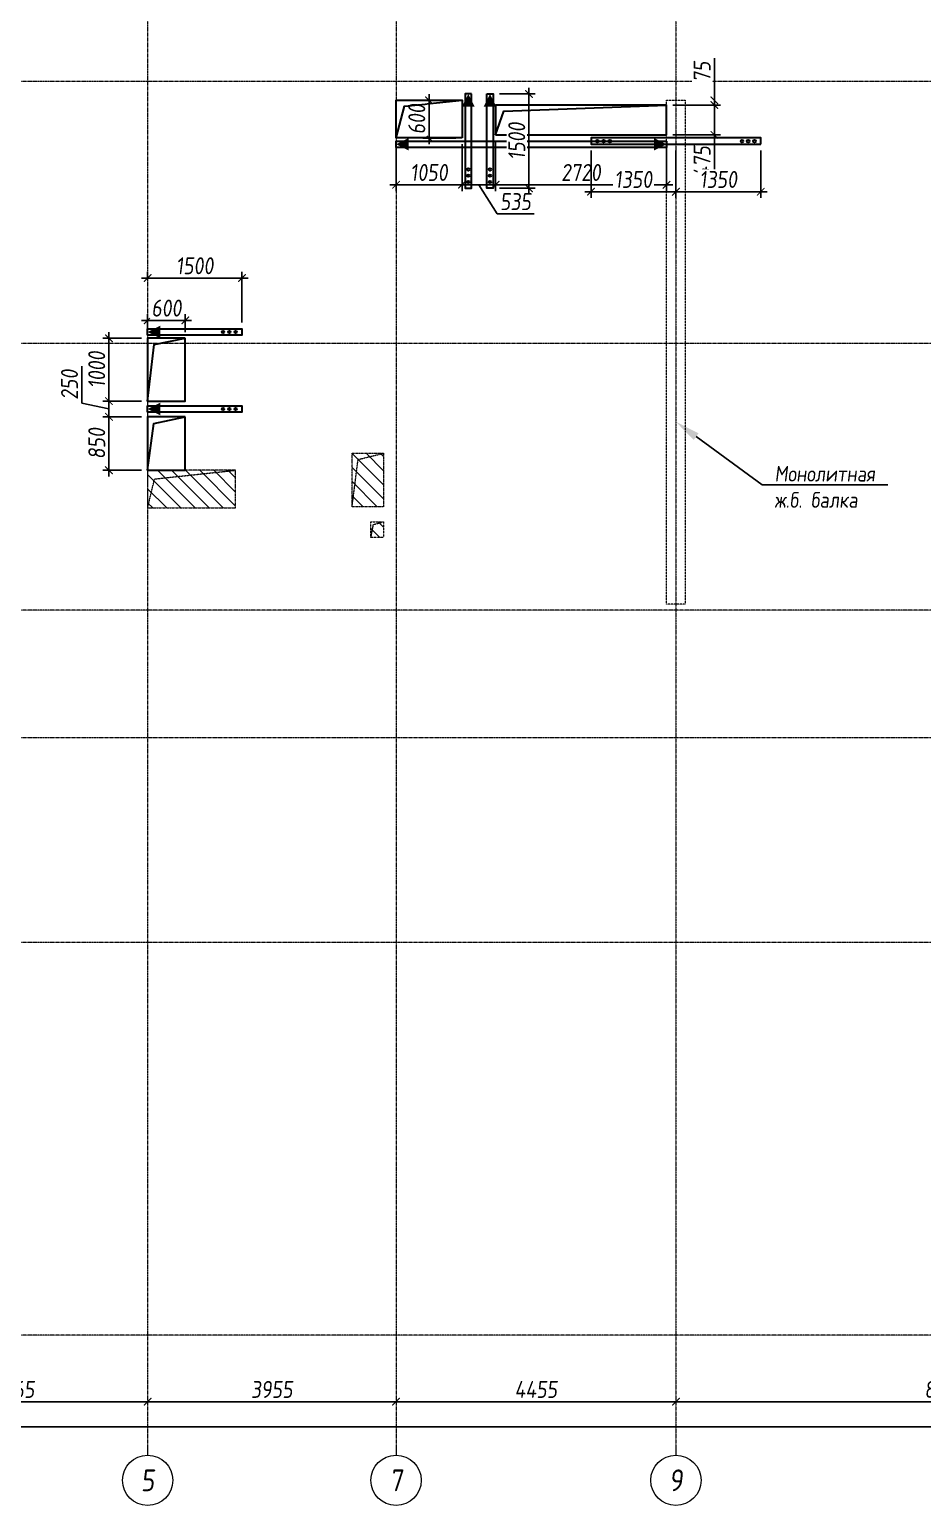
# Model space of a CAD drawing. Header units: millimetres. Extents: x -233751 to 529254, y -907864 to 285890.
# Drawn here: x 210295 to 224512, y 52494 to 75992 of the extents above; entities that cross this region are included whole.
import ezdxf
from ezdxf import colors
from ezdxf.entities.mleader import LeaderData, LeaderLine
from ezdxf.enums import TextEntityAlignment as Align
from ezdxf.math import Vec2, Vec3

# ---------------------------------------------------------------- set-up
doc = ezdxf.new("R2010")
doc.units = ezdxf.units.MM
doc.linetypes.add('ADSK_Штриховая_ш2 п1', pattern=[3, 2, -1])
doc.linetypes.add('осевая', pattern=[2, 1.25, -0.25, 0.25, -0.25])
doc.layers.get('0').update_dxf_attribs({"lineweight": 30})
doc.layers.get('Defpoints').update_dxf_attribs({"lineweight": 0})
for name, color, linetype, lineweight in [('КР_БалкиЖБ', 7, 'ADSK_Штриховая_ш2 п1', 5), ('КР_Металл', 3, 'Continuous', 30), ('КР_Новые отверстия', 5, 'Continuous', 30), ('КР_Оси', 7, 'Continuous', 5), ('КР_Размеры отверстия', 7, 'Continuous', 5), ('КР_Размеры усиление', 1, 'Continuous', 5), ('КР_Сущ отверстия', 6, 'Continuous', 15), ('КР_Тонкая', 250, 'Continuous', 0)]:
    doc.layers.add(name, color=color, linetype=linetype, lineweight=lineweight)
doc.styles.add('ISOCPEUR', font='isocpeur.ttf', dxfattribs={"width": 0.85, "oblique": 7})
doc.dimstyles.new('R_100', dxfattribs={"dimtxt": 270, "dimasz": 120, "dimexe": 100, "dimexo": 100, "dimgap": 60, "dimtad": 1, "dimdec": 0, "dimrnd": 5, "dimzin": 0, "dimdsep": 46, "dimtxsty": 'ISOCPEUR', "dimblk": 'ARCHTICK', "dimcen": 0, "dimdle": 100, "dimclrd": 256, "dimclre": 256, "dimclrt": 256, "dimadec": 0, "dimazin": 0, "dimtfac": 2, "dimtdec": 0, "dimtmove": 0, "dimatfit": 3, "dimfxl": 1, "dimtvp": 3, "dimtfill": 1, "dimtolj": 1, "dimtzin": 0, "dimarcsym": 0})

# ---------------------------------------------------------------- blocks, each defined once
blk = doc.blocks.new('*U2007')
at = {"color": 0, "linetype": 'ByBlock', "lineweight": -2, "ltscale": 10}
blk.add_line((0, 0), (-74924, 0), dxfattribs=at)
blk = doc.blocks.new('*U2008')
at = {"color": 0, "linetype": 'ByBlock', "lineweight": -2, "ltscale": 10}
blk.add_line((0, 0), (-74924, 0), dxfattribs=at)
blk = doc.blocks.new('*U2009')
at = {"color": 0, "linetype": 'ByBlock', "lineweight": -2, "ltscale": 10}
blk.add_line((0, 0), (-74924, 0), dxfattribs=at)
blk = doc.blocks.new('*U2010')
at = {"color": 0, "linetype": 'ByBlock', "lineweight": -2, "ltscale": 10}
blk.add_line((0, 0), (-74924, 0), dxfattribs=at)
blk = doc.blocks.new('*U2011')
at = {"color": 0, "linetype": 'ByBlock', "lineweight": -2, "ltscale": 10}
blk.add_line((0, 0), (-74924, 0), dxfattribs=at)
blk = doc.blocks.new('*U2017')
at = {"color": 0, "linetype": 'ByBlock', "lineweight": -2, "ltscale": 10}
blk.add_line((0, 0), (-74924, 0), dxfattribs=at)
blk = doc.blocks.new('*U2021')
at = {"color": 0, "linetype": 'ByBlock', "lineweight": -2, "ltscale": 10}
blk.add_line((0, 0), (0, -34307), dxfattribs=at)
at = {"color": 0, "linetype": 'Continuous', "lineweight": -2}
blk.add_line((0, -34307), (0, -34407), dxfattribs=at)
blk.add_circle((0, -34807), 400, dxfattribs=at)
at = {"color": 0, "linetype": 'Continuous', "lineweight": -2, "style": 'ISOCPEUR', "oblique": 7, "width": 0.856383}
blk.add_text('5', height=347, dxfattribs=at).set_placement((0, -34807), align=Align.MIDDLE_CENTER)
blk = doc.blocks.new('*U2022')
at = {"color": 0, "linetype": 'ByBlock', "lineweight": -2, "ltscale": 10}
blk.add_line((0, 0), (0, -34307), dxfattribs=at)
at = {"color": 0, "linetype": 'Continuous', "lineweight": -2}
blk.add_line((0, -34307), (0, -34407), dxfattribs=at)
blk.add_circle((0, -34807), 400, dxfattribs=at)
at = {"color": 0, "linetype": 'Continuous', "lineweight": -2, "style": 'ISOCPEUR', "oblique": 7, "width": 0.856383}
blk.add_text('7', height=347, dxfattribs=at).set_placement((0, -34807), align=Align.MIDDLE_CENTER)
blk = doc.blocks.new('*U2023')
at = {"color": 0, "linetype": 'ByBlock', "lineweight": -2, "ltscale": 10}
blk.add_line((0, 0), (0, -34307), dxfattribs=at)
at = {"color": 0, "linetype": 'Continuous', "lineweight": -2}
blk.add_line((0, -34307), (0, -34407), dxfattribs=at)
blk.add_circle((0, -34807), 400, dxfattribs=at)
at = {"color": 0, "linetype": 'Continuous', "lineweight": -2, "style": 'ISOCPEUR', "oblique": 7, "width": 0.856383}
blk.add_text('9', height=347, dxfattribs=at).set_placement((0, -34807), align=Align.MIDDLE_CENTER)
blk = doc.blocks.new('_ArchTick')
at = {"color": 0, "linetype": 'ByBlock', "const_width": 0.15}
blk.add_lwpolyline([(-0.5, -0.5), (0.5, 0.5)], dxfattribs=at)
blk = doc.blocks.new('*D547')
at = {"layer": 'Defpoints', "color": 0, "transparency": 16777216}
for p in [(195011, 53745), (263426, 53745), (263426, 53745)]:
    blk.add_point(p, dxfattribs=at)
at = {"layer": 'КР_Оси', "lineweight": -2, "transparency": 16777216}
blk.add_line((194911, 53745), (263526, 53745), dxfattribs=at)
at = {"layer": 'КР_Оси', "lineweight": -2, "transparency": 16777216, "xscale": 120, "yscale": 120, "zscale": 120, "rotation": 180}
blk.add_blockref('_ArchTick', (195011, 53745), dxfattribs=at)
at = {"layer": 'КР_Оси', "lineweight": -2, "transparency": 16777216, "xscale": 120, "yscale": 120, "zscale": 120}
blk.add_blockref('_ArchTick', (263426, 53745), dxfattribs=at)
at = {"layer": 'КР_Оси', "transparency": 16777216, "insert": (230912, 53940), "char_height": 270, "attachment_point": 5, "style": 'ISOCPEUR', "bg_fill": 3, "box_fill_scale": 1.1, "bg_fill_color": 256, "bg_fill_true_color": 13158600, "bg_fill_transparency": 0}
blk.add_mtext('\\A1;68415', dxfattribs=at)
blk = doc.blocks.new('*D554')
at = {"layer": 'Defpoints', "color": 0, "transparency": 16777216}
for p in [(220586, 54147), (220586, 54147), (229156, 54147)]:
    blk.add_point(p, dxfattribs=at)
at = {"layer": 'КР_Оси', "lineweight": -2, "transparency": 16777216}
blk.add_line((229256, 54147), (220486, 54147), dxfattribs=at)
at = {"layer": 'КР_Оси', "lineweight": -2, "transparency": 16777216, "xscale": 120, "yscale": 120, "zscale": 120, "rotation": 180}
blk.add_blockref('_ArchTick', (220586, 54147), dxfattribs=at)
at = {"layer": 'КР_Оси', "lineweight": -2, "transparency": 16777216, "xscale": 120, "yscale": 120, "zscale": 120}
blk.add_blockref('_ArchTick', (229156, 54147), dxfattribs=at)
at = {"layer": 'КР_Оси', "transparency": 16777216, "insert": (224871, 54342), "char_height": 270, "attachment_point": 5, "style": 'ISOCPEUR', "bg_fill": 3, "box_fill_scale": 1.1, "bg_fill_color": 256, "bg_fill_true_color": 13158600, "bg_fill_transparency": 0}
blk.add_mtext('\\A1;8570', dxfattribs=at)
blk = doc.blocks.new('*D555')
at = {"layer": 'Defpoints', "color": 0, "transparency": 16777216}
for p in [(216131, 54147), (216131, 54147), (220586, 54147)]:
    blk.add_point(p, dxfattribs=at)
at = {"layer": 'КР_Оси', "lineweight": -2, "transparency": 16777216}
blk.add_line((220686, 54147), (216031, 54147), dxfattribs=at)
at = {"layer": 'КР_Оси', "lineweight": -2, "transparency": 16777216, "xscale": 120, "yscale": 120, "zscale": 120, "rotation": 180}
blk.add_blockref('_ArchTick', (216131, 54147), dxfattribs=at)
at = {"layer": 'КР_Оси', "lineweight": -2, "transparency": 16777216, "xscale": 120, "yscale": 120, "zscale": 120}
blk.add_blockref('_ArchTick', (220586, 54147), dxfattribs=at)
at = {"layer": 'КР_Оси', "transparency": 16777216, "insert": (218358, 54342), "char_height": 270, "attachment_point": 5, "style": 'ISOCPEUR', "bg_fill": 3, "box_fill_scale": 1.1, "bg_fill_color": 256, "bg_fill_true_color": 13158600, "bg_fill_transparency": 0}
blk.add_mtext('\\A1;4455', dxfattribs=at)
blk = doc.blocks.new('*D556')
at = {"layer": 'Defpoints', "color": 0, "transparency": 16777216}
for p in [(212176, 54147), (212176, 54147), (216131, 54147)]:
    blk.add_point(p, dxfattribs=at)
at = {"layer": 'КР_Оси', "lineweight": -2, "transparency": 16777216}
blk.add_line((216231, 54147), (212076, 54147), dxfattribs=at)
at = {"layer": 'КР_Оси', "lineweight": -2, "transparency": 16777216, "xscale": 120, "yscale": 120, "zscale": 120, "rotation": 180}
blk.add_blockref('_ArchTick', (212176, 54147), dxfattribs=at)
at = {"layer": 'КР_Оси', "lineweight": -2, "transparency": 16777216, "xscale": 120, "yscale": 120, "zscale": 120}
blk.add_blockref('_ArchTick', (216131, 54147), dxfattribs=at)
at = {"layer": 'КР_Оси', "transparency": 16777216, "insert": (214153, 54342), "char_height": 270, "attachment_point": 5, "style": 'ISOCPEUR', "bg_fill": 3, "box_fill_scale": 1.1, "bg_fill_color": 256, "bg_fill_true_color": 13158600, "bg_fill_transparency": 0}
blk.add_mtext('\\A1;3955', dxfattribs=at)
blk = doc.blocks.new('*D557')
at = {"layer": 'Defpoints', "color": 0, "transparency": 16777216}
for p in [(207911, 54147), (207911, 54147), (212176, 54147)]:
    blk.add_point(p, dxfattribs=at)
at = {"layer": 'КР_Оси', "lineweight": -2, "transparency": 16777216}
blk.add_line((212276, 54147), (207811, 54147), dxfattribs=at)
at = {"layer": 'КР_Оси', "lineweight": -2, "transparency": 16777216, "xscale": 120, "yscale": 120, "zscale": 120, "rotation": 180}
blk.add_blockref('_ArchTick', (207911, 54147), dxfattribs=at)
at = {"layer": 'КР_Оси', "lineweight": -2, "transparency": 16777216, "xscale": 120, "yscale": 120, "zscale": 120}
blk.add_blockref('_ArchTick', (212176, 54147), dxfattribs=at)
at = {"layer": 'КР_Оси', "transparency": 16777216, "insert": (210043, 54342), "char_height": 270, "attachment_point": 5, "style": 'ISOCPEUR', "bg_fill": 3, "box_fill_scale": 1.1, "bg_fill_color": 256, "bg_fill_true_color": 13158600, "bg_fill_transparency": 0}
blk.add_mtext('\\A1;4265', dxfattribs=at)
blk = doc.blocks.new('*D601')
at = {"layer": 'Defpoints', "color": 0, "transparency": 16777216}
for p in [(211560, 69826), (212176, 69826), (212176, 68976)]:
    blk.add_point(p, dxfattribs=at)
at = {"layer": 'КР_Размеры отверстия', "lineweight": -2, "transparency": 16777216}
for p, q in [((212076, 69826), (211460, 69826)), ((211560, 68876), (211560, 69926)), ((212076, 68976), (211460, 68976))]:
    blk.add_line(p, q, dxfattribs=at)
at = {"layer": 'КР_Размеры отверстия', "lineweight": -2, "transparency": 16777216, "xscale": 120, "yscale": 120, "zscale": 120}
for p, rotation in [((211560, 69826), 90), ((211560, 68976), 270)]:
    blk.add_blockref('_ArchTick', p, dxfattribs=dict(at, rotation=rotation))
at = {"layer": 'КР_Размеры отверстия', "transparency": 16777216, "insert": (211365, 69401), "char_height": 270, "attachment_point": 5, "rotation": 90, "style": 'ISOCPEUR', "bg_fill": 3, "box_fill_scale": 1.1, "bg_fill_color": 256, "bg_fill_true_color": 13158600, "bg_fill_transparency": 0}
blk.add_mtext('\\A1;850', dxfattribs=at)
blk = doc.blocks.new('*D602')
at = {"layer": 'Defpoints', "color": 0, "transparency": 16777216}
for p in [(211560, 70076), (212176, 70076), (212176, 69826)]:
    blk.add_point(p, dxfattribs=at)
at = {"layer": 'КР_Размеры отверстия', "lineweight": -2, "transparency": 16777216}
for p, q in [((211127, 70044), (211127, 70633)), ((211560, 69951), (211127, 70044)), ((212076, 70076), (211460, 70076)), ((211560, 69726), (211560, 70176)), ((212076, 69826), (211460, 69826))]:
    blk.add_line(p, q, dxfattribs=at)
at = {"layer": 'КР_Размеры отверстия', "lineweight": -2, "transparency": 16777216, "xscale": 120, "yscale": 120, "zscale": 120}
for p, rotation in [((211560, 70076), 90), ((211560, 69826), 270)]:
    blk.add_blockref('_ArchTick', p, dxfattribs=dict(at, rotation=rotation))
at = {"layer": 'КР_Размеры отверстия', "transparency": 16777216, "insert": (210932, 70339), "char_height": 270, "attachment_point": 5, "rotation": 90, "style": 'ISOCPEUR', "bg_fill": 3, "box_fill_scale": 1.1, "bg_fill_color": 256, "bg_fill_true_color": 13158600, "bg_fill_transparency": 0}
blk.add_mtext('\\A1;250', dxfattribs=at)
blk = doc.blocks.new('*D603')
at = {"layer": 'Defpoints', "color": 0, "transparency": 16777216}
for p in [(211560, 71076), (212176, 71076), (212176, 70076)]:
    blk.add_point(p, dxfattribs=at)
at = {"layer": 'КР_Размеры отверстия', "lineweight": -2, "transparency": 16777216}
for p, q in [((212076, 71076), (211460, 71076)), ((211560, 69976), (211560, 71176)), ((212076, 70076), (211460, 70076))]:
    blk.add_line(p, q, dxfattribs=at)
at = {"layer": 'КР_Размеры отверстия', "lineweight": -2, "transparency": 16777216, "xscale": 120, "yscale": 120, "zscale": 120}
for p, rotation in [((211560, 71076), 90), ((211560, 70076), 270)]:
    blk.add_blockref('_ArchTick', p, dxfattribs=dict(at, rotation=rotation))
at = {"layer": 'КР_Размеры отверстия', "transparency": 16777216, "insert": (211365, 70576), "char_height": 270, "attachment_point": 5, "rotation": 90, "style": 'ISOCPEUR', "bg_fill": 3, "box_fill_scale": 1.1, "bg_fill_color": 256, "bg_fill_true_color": 13158600, "bg_fill_transparency": 0}
blk.add_mtext('\\A1;1000', dxfattribs=at)
blk = doc.blocks.new('*D604')
at = {"layer": 'Defpoints', "color": 0, "transparency": 16777216}
for p in [(216131, 74265), (217181, 74265), (217181, 73521)]:
    blk.add_point(p, dxfattribs=at)
at = {"layer": 'КР_Размеры отверстия', "lineweight": -2, "transparency": 16777216}
for p, q in [((216131, 74165), (216131, 73421)), ((217181, 74165), (217181, 73421)), ((216031, 73521), (217281, 73521))]:
    blk.add_line(p, q, dxfattribs=at)
at = {"layer": 'КР_Размеры отверстия', "lineweight": -2, "transparency": 16777216, "xscale": 120, "yscale": 120, "zscale": 120, "rotation": 180}
blk.add_blockref('_ArchTick', (216131, 73521), dxfattribs=at)
at = {"layer": 'КР_Размеры отверстия', "lineweight": -2, "transparency": 16777216, "xscale": 120, "yscale": 120, "zscale": 120}
blk.add_blockref('_ArchTick', (217181, 73521), dxfattribs=at)
at = {"layer": 'КР_Размеры отверстия', "transparency": 16777216, "insert": (216656, 73716), "char_height": 270, "attachment_point": 5, "style": 'ISOCPEUR', "bg_fill": 3, "box_fill_scale": 1.1, "bg_fill_color": 256, "bg_fill_true_color": 13158600, "bg_fill_transparency": 0}
blk.add_mtext('\\A1;1050', dxfattribs=at)
blk = doc.blocks.new('*D605')
at = {"layer": 'Defpoints', "color": 0, "transparency": 16777216}
for p in [(217181, 74265), (217716, 74315)]:
    blk.add_point(p, dxfattribs=at)
at = {"layer": 'КР_Размеры отверстия', "lineweight": -2, "transparency": 16777216}
for p, q in [((217181, 74165), (217181, 73421)), ((217716, 74215), (217716, 73421)), ((217081, 73521), (217816, 73521)), ((217448, 73521), (217739, 73057)), ((217739, 73057), (218328, 73057))]:
    blk.add_line(p, q, dxfattribs=at)
at = {"layer": 'КР_Размеры отверстия', "lineweight": -2, "transparency": 16777216, "xscale": 120, "yscale": 120, "zscale": 120, "rotation": 180}
blk.add_blockref('_ArchTick', (217181, 73521), dxfattribs=at)
at = {"layer": 'КР_Размеры отверстия', "transparency": 16777216, "insert": (218033, 73252), "char_height": 270, "attachment_point": 5, "style": 'ISOCPEUR', "bg_fill": 3, "box_fill_scale": 1.1, "bg_fill_color": 256, "bg_fill_true_color": 13158600, "bg_fill_transparency": 0}
blk.add_mtext('\\A1;535', dxfattribs=at)
at = {"layer": 'Defpoints', "color": 0, "transparency": 16777216}
blk.add_point((217716, 73521), dxfattribs=at)
at = {"layer": 'КР_Размеры отверстия', "lineweight": -2, "transparency": 16777216, "xscale": 120, "yscale": 120, "zscale": 120}
blk.add_blockref('_ArchTick', (217716, 73521), dxfattribs=at)
blk = doc.blocks.new('*D606')
at = {"layer": 'Defpoints', "color": 0, "transparency": 16777216}
for p in [(217716, 74315), (220436, 74315), (220436, 73521)]:
    blk.add_point(p, dxfattribs=at)
at = {"layer": 'КР_Размеры отверстия', "lineweight": -2, "transparency": 16777216}
for p, q in [((217716, 74215), (217716, 73421)), ((220436, 74215), (220436, 73421)), ((217616, 73521), (220536, 73521))]:
    blk.add_line(p, q, dxfattribs=at)
at = {"layer": 'КР_Размеры отверстия', "lineweight": -2, "transparency": 16777216, "xscale": 120, "yscale": 120, "zscale": 120, "rotation": 180}
blk.add_blockref('_ArchTick', (217716, 73521), dxfattribs=at)
at = {"layer": 'КР_Размеры отверстия', "lineweight": -2, "transparency": 16777216, "xscale": 120, "yscale": 120, "zscale": 120}
blk.add_blockref('_ArchTick', (220436, 73521), dxfattribs=at)
at = {"layer": 'КР_Размеры отверстия', "transparency": 16777216, "insert": (219076, 73716), "char_height": 270, "attachment_point": 5, "style": 'ISOCPEUR', "bg_fill": 3, "box_fill_scale": 1.1, "bg_fill_color": 256, "bg_fill_true_color": 13158600, "bg_fill_transparency": 0}
blk.add_mtext('\\A1;2720', dxfattribs=at)
blk = doc.blocks.new('*D657')
at = {"layer": 'Defpoints', "color": 0, "transparency": 16777216}
for p in [(220436, 74790), (220436, 74315), (221198, 74315)]:
    blk.add_point(p, dxfattribs=at)
at = {"layer": 'КР_Размеры отверстия', "lineweight": -2, "transparency": 16777216}
for p, q in [((220536, 74790), (221298, 74790)), ((221198, 74890), (221198, 74315)), ((220536, 74315), (221298, 74315)), ((221198, 74315), (221198, 73583))]:
    blk.add_line(p, q, dxfattribs=at)
at = {"layer": 'КР_Размеры отверстия', "lineweight": -2, "transparency": 16777216, "xscale": 120, "yscale": 120, "zscale": 120}
for p, rotation in [((221198, 74790), 90), ((221198, 74315), 270)]:
    blk.add_blockref('_ArchTick', p, dxfattribs=dict(at, rotation=rotation))
at = {"layer": 'КР_Размеры отверстия', "transparency": 16777216, "insert": (221003, 73889), "char_height": 270, "attachment_point": 5, "rotation": 90, "style": 'ISOCPEUR', "bg_fill": 3, "box_fill_scale": 1.1, "bg_fill_color": 256, "bg_fill_true_color": 13158600, "bg_fill_transparency": 0}
blk.add_mtext('\\A1;475', dxfattribs=at)
blk = doc.blocks.new('*D658')
at = {"layer": 'Defpoints', "color": 0, "transparency": 16777216}
for p in [(220436, 74790), (221198, 74866), (221198, 74866)]:
    blk.add_point(p, dxfattribs=at)
at = {"layer": 'КР_Размеры отверстия', "lineweight": -2, "transparency": 16777216}
for p, q in [((221198, 74866), (221198, 75534)), ((220536, 74790), (221298, 74790)), ((221198, 74790), (221198, 74866)), ((221198, 74790), (221198, 74670))]:
    blk.add_line(p, q, dxfattribs=at)
at = {"layer": 'КР_Размеры отверстия', "lineweight": -2, "transparency": 16777216, "xscale": 120, "yscale": 120, "zscale": 120}
for p, rotation in [((221198, 74866), 270), ((221198, 74790), 90)]:
    blk.add_blockref('_ArchTick', p, dxfattribs=dict(at, rotation=rotation))
at = {"layer": 'КР_Размеры отверстия', "transparency": 16777216, "insert": (221003, 75320), "char_height": 270, "attachment_point": 5, "rotation": 90, "style": 'ISOCPEUR', "bg_fill": 3, "box_fill_scale": 1.1, "bg_fill_color": 256, "bg_fill_true_color": 13158600, "bg_fill_transparency": 0}
blk.add_mtext('\\A1;75', dxfattribs=at)
blk = doc.blocks.new('*D659')
at = {"layer": 'Defpoints', "color": 0, "transparency": 16777216}
for p in [(217181, 74865), (217181, 74265)]:
    blk.add_point(p, dxfattribs=at)
at = {"layer": 'КР_Размеры отверстия', "lineweight": -2, "transparency": 16777216}
for p, q in [((216656, 74965), (216656, 74165)), ((217081, 74865), (216556, 74865)), ((217081, 74265), (216556, 74265))]:
    blk.add_line(p, q, dxfattribs=at)
at = {"layer": 'КР_Размеры отверстия', "lineweight": -2, "transparency": 16777216, "xscale": 120, "yscale": 120, "zscale": 120}
for p, rotation in [((216656, 74865), 90), ((216656, 74265), 270)]:
    blk.add_blockref('_ArchTick', p, dxfattribs=dict(at, rotation=rotation))
at = {"layer": 'КР_Размеры отверстия', "transparency": 16777216, "insert": (216461, 74565), "char_height": 270, "attachment_point": 5, "rotation": 90, "style": 'ISOCPEUR', "bg_fill": 3, "box_fill_scale": 1.1, "bg_fill_color": 256, "bg_fill_true_color": 13158600, "bg_fill_transparency": 0}
blk.add_mtext('\\A1;600', dxfattribs=at)
at = {"layer": 'Defpoints', "color": 0, "transparency": 16777216}
blk.add_point((216656, 74265), dxfattribs=at)
blk = doc.blocks.new('*D660')
at = {"layer": 'Defpoints', "color": 0, "transparency": 16777216}
for p in [(212176, 71076), (212775, 71076)]:
    blk.add_point(p, dxfattribs=at)
at = {"layer": 'КР_Размеры отверстия', "lineweight": -2, "transparency": 16777216}
for p, q in [((212176, 71176), (212176, 71462)), ((212775, 71176), (212775, 71462)), ((212076, 71362), (212875, 71362))]:
    blk.add_line(p, q, dxfattribs=at)
at = {"layer": 'КР_Размеры отверстия', "lineweight": -2, "transparency": 16777216, "xscale": 120, "yscale": 120, "zscale": 120, "rotation": 180}
blk.add_blockref('_ArchTick', (212176, 71362), dxfattribs=at)
at = {"layer": 'КР_Размеры отверстия', "lineweight": -2, "transparency": 16777216, "xscale": 120, "yscale": 120, "zscale": 120}
blk.add_blockref('_ArchTick', (212775, 71362), dxfattribs=at)
at = {"layer": 'КР_Размеры отверстия', "transparency": 16777216, "insert": (212476, 71557), "char_height": 270, "attachment_point": 5, "style": 'ISOCPEUR', "bg_fill": 3, "box_fill_scale": 1.1, "bg_fill_color": 256, "bg_fill_true_color": 13158600, "bg_fill_transparency": 0}
blk.add_mtext('\\A1;600', dxfattribs=at)
at = {"layer": 'Defpoints', "color": 0, "transparency": 16777216}
blk.add_point((212775, 71362), dxfattribs=at)
blk = doc.blocks.new('*D1261')
at = {"layer": 'Defpoints', "color": 0, "transparency": 16777216}
for p in [(220586, 74165), (221937, 74165), (220586, 73410)]:
    blk.add_point(p, dxfattribs=at)
at = {"layer": 'КР_Размеры усиление', "color": 3, "lineweight": -2, "transparency": 16777216}
for p, q in [((220586, 74065), (220586, 73310)), ((221937, 74065), (221937, 73310)), ((222037, 73410), (220486, 73410))]:
    blk.add_line(p, q, dxfattribs=at)
at = {"layer": 'КР_Размеры усиление', "color": 3, "lineweight": -2, "transparency": 16777216, "xscale": 120, "yscale": 120, "zscale": 120, "rotation": 180}
blk.add_blockref('_ArchTick', (220586, 73410), dxfattribs=at)
at = {"layer": 'КР_Размеры усиление', "color": 3, "lineweight": -2, "transparency": 16777216, "xscale": 120, "yscale": 120, "zscale": 120}
blk.add_blockref('_ArchTick', (221937, 73410), dxfattribs=at)
at = {"layer": 'КР_Размеры усиление', "color": 3, "transparency": 16777216, "insert": (221261, 73605), "char_height": 270, "attachment_point": 5, "style": 'ISOCPEUR', "bg_fill": 3, "box_fill_scale": 1.1, "bg_fill_color": 256, "bg_fill_true_color": 13158600, "bg_fill_transparency": 0}
blk.add_mtext('\\A1;1350', dxfattribs=at)
blk = doc.blocks.new('*D1263')
at = {"layer": 'Defpoints', "color": 0, "transparency": 16777216}
for p in [(217676, 74966), (218247, 74966), (217676, 73465)]:
    blk.add_point(p, dxfattribs=at)
at = {"layer": 'КР_Размеры усиление', "color": 3, "lineweight": -2, "transparency": 16777216}
for p, q in [((217776, 74966), (218347, 74966)), ((218247, 73365), (218247, 75066)), ((217776, 73465), (218347, 73465))]:
    blk.add_line(p, q, dxfattribs=at)
at = {"layer": 'КР_Размеры усиление', "color": 3, "lineweight": -2, "transparency": 16777216, "xscale": 120, "yscale": 120, "zscale": 120}
for p, rotation in [((218247, 74966), 90), ((218247, 73465), 270)]:
    blk.add_blockref('_ArchTick', p, dxfattribs=dict(at, rotation=rotation))
at = {"layer": 'КР_Размеры усиление', "color": 3, "transparency": 16777216, "insert": (218052, 74215), "char_height": 270, "attachment_point": 5, "rotation": 90, "style": 'ISOCPEUR', "bg_fill": 3, "box_fill_scale": 1.1, "bg_fill_color": 256, "bg_fill_true_color": 13158600, "bg_fill_transparency": 0}
blk.add_mtext('\\A1;1500', dxfattribs=at)
blk = doc.blocks.new('*D1262')
at = {"layer": 'Defpoints', "color": 0, "transparency": 16777216}
for p in [(219235, 74165), (220586, 74165), (219235, 73410)]:
    blk.add_point(p, dxfattribs=at)
at = {"layer": 'КР_Размеры усиление', "color": 3, "lineweight": -2, "transparency": 16777216}
for p, q in [((219235, 74065), (219235, 73310)), ((220586, 74065), (220586, 73310)), ((220686, 73410), (219135, 73410))]:
    blk.add_line(p, q, dxfattribs=at)
at = {"layer": 'КР_Размеры усиление', "color": 3, "lineweight": -2, "transparency": 16777216, "xscale": 120, "yscale": 120, "zscale": 120, "rotation": 180}
blk.add_blockref('_ArchTick', (219235, 73410), dxfattribs=at)
at = {"layer": 'КР_Размеры усиление', "color": 3, "lineweight": -2, "transparency": 16777216, "xscale": 120, "yscale": 120, "zscale": 120}
blk.add_blockref('_ArchTick', (220586, 73410), dxfattribs=at)
at = {"layer": 'КР_Размеры усиление', "color": 3, "transparency": 16777216, "insert": (219910, 73605), "char_height": 270, "attachment_point": 5, "style": 'ISOCPEUR', "bg_fill": 3, "box_fill_scale": 1.1, "bg_fill_color": 256, "bg_fill_true_color": 13158600, "bg_fill_transparency": 0}
blk.add_mtext('\\A1;1350', dxfattribs=at)
blk = doc.blocks.new('*D1250')
at = {"layer": 'Defpoints', "color": 0, "transparency": 16777216}
for p in [(219235, 74165), (220586, 74165), (219235, 73410)]:
    blk.add_point(p, dxfattribs=at)
at = {"layer": 'КР_Размеры усиление', "color": 3, "lineweight": -2, "transparency": 16777216}
for p, q in [((219235, 74065), (219235, 73310)), ((220586, 74065), (220586, 73310)), ((220686, 73410), (219135, 73410))]:
    blk.add_line(p, q, dxfattribs=at)
at = {"layer": 'КР_Размеры усиление', "color": 3, "lineweight": -2, "transparency": 16777216, "xscale": 120, "yscale": 120, "zscale": 120, "rotation": 180}
blk.add_blockref('_ArchTick', (219235, 73410), dxfattribs=at)
at = {"layer": 'КР_Размеры усиление', "color": 3, "lineweight": -2, "transparency": 16777216, "xscale": 120, "yscale": 120, "zscale": 120}
blk.add_blockref('_ArchTick', (220586, 73410), dxfattribs=at)
at = {"layer": 'КР_Размеры усиление', "color": 3, "transparency": 16777216, "insert": (219910, 73605), "char_height": 270, "attachment_point": 5, "style": 'ISOCPEUR', "bg_fill": 3, "box_fill_scale": 1.1, "bg_fill_color": 256, "bg_fill_true_color": 13158600, "bg_fill_transparency": 0}
blk.add_mtext('\\A1;1350', dxfattribs=at)
blk = doc.blocks.new('*D1273')
at = {"layer": 'Defpoints', "color": 0, "transparency": 16777216}
for p in [(212176, 72036), (212176, 71936), (213677, 71226)]:
    blk.add_point(p, dxfattribs=at)
at = {"layer": 'КР_Размеры усиление', "color": 3, "lineweight": -2, "transparency": 16777216}
for p, q in [((213777, 72036), (212076, 72036)), ((212176, 72036), (212176, 72136)), ((213677, 71326), (213677, 72136))]:
    blk.add_line(p, q, dxfattribs=at)
at = {"layer": 'КР_Размеры усиление', "color": 3, "lineweight": -2, "transparency": 16777216, "xscale": 120, "yscale": 120, "zscale": 120, "rotation": 180}
blk.add_blockref('_ArchTick', (212176, 72036), dxfattribs=at)
at = {"layer": 'КР_Размеры усиление', "color": 3, "lineweight": -2, "transparency": 16777216, "xscale": 120, "yscale": 120, "zscale": 120}
blk.add_blockref('_ArchTick', (213677, 72036), dxfattribs=at)
at = {"layer": 'КР_Размеры усиление', "color": 3, "transparency": 16777216, "insert": (212926, 72231), "char_height": 270, "attachment_point": 5, "style": 'ISOCPEUR', "bg_fill": 3, "box_fill_scale": 1.1, "bg_fill_color": 256, "bg_fill_true_color": 13158600, "bg_fill_transparency": 0}
blk.add_mtext('\\A1;1500', dxfattribs=at)

msp = doc.modelspace()

# ---------------------------------------------------------------- hatches: boundary and pattern name
at = {"layer": 'КР_Металл', "lineweight": 5}
h = msp.add_hatch(color=6, dxfattribs=at)
h.dxf.hatch_style = 1
h.paths.add_polyline_path([(217625.6, 74965.6), (217525.6, 74765.6), (217725.6, 74765.6)])
at = {"layer": 'КР_Сущ отверстия'}
h = msp.add_hatch(dxfattribs=at)
h.set_pattern_fill('ANSI31', scale=50, angle=90)
h.paths.add_polyline_path([(215430.6, 68395.7), (215930.6, 68395.7), (215930.6, 69245.7), (215430.6, 69245.7)])
h = msp.add_hatch(dxfattribs=at)
h.set_pattern_fill('ANSI31', scale=50, angle=90)
h.paths.add_polyline_path([(213575.6, 68375.7), (213575.6, 68975.7), (212175.6, 68975.7), (212175.6, 68375.7)])
h = msp.add_hatch(dxfattribs=at)
h.set_pattern_fill('ANSI31', scale=50, angle=90)
h.paths.add_polyline_path([(215930.6, 68155.7), (215730.6, 68155.7), (215730.6, 67905.7), (215930.6, 67905.7)])

# ---------------------------------------------------------------- linework, layer by layer
at = {"layer": 'КР_БалкиЖБ', "ltscale": 2}
msp.add_lwpolyline([(220435.6, 66845.7), (220435.6, 74865.7), (220735.6, 74865.7), (220735.6, 66845.7)], close=True, dxfattribs=at)
at = {"layer": 'КР_Металл'}
for centre in [(221636.5, 74215.1), (221736.5, 74215.1), (221836.5, 74215.1), (213376.5, 71176), (213476.5, 71176), (213576.5, 71176), (213376.5, 69950.7), (213476.5, 69950.7), (213576.5, 69950.7)]:
    msp.add_circle(centre, 20, dxfattribs=at)
at = {"layer": 'КР_Новые отверстия'}
for points in [[(217180.6, 74265.1), (216130.6, 74265.1), (216130.6, 74865.1), (217180.6, 74865.1)], [(217715.6, 74315.1), (220435.6, 74315.1), (220435.6, 74790.1), (217715.6, 74790.1)], [(212775.5, 71075.7), (212175.6, 71075.7), (212175.6, 70075.7), (212775.5, 70075.7)], [(212775.6, 69825.7), (212175.6, 69825.7), (212175.6, 68975.7), (212775.6, 68975.7)]]:
    msp.add_lwpolyline(points, close=True, dxfattribs=at)
at = {"layer": 'КР_Сущ отверстия', "linetype": 'ADSK_Штриховая_ш2 п1'}
for points in [[(215930.6, 68395.7), (215430.6, 68395.7), (215430.6, 69245.7), (215930.6, 69245.7)], [(212175.6, 68375.7), (213575.6, 68375.7), (213575.6, 68975.7), (212175.6, 68975.7)]]:
    msp.add_lwpolyline(points, close=True, dxfattribs=at)
for points in [[(215430.6, 68395.7), (215525.8, 69146.8), (215930.6, 69245.7)], [(212175.6, 68375.7), (212285.4, 68836.9), (213575.6, 68975.7)]]:
    msp.add_lwpolyline(points, dxfattribs=at)
at = {"layer": 'КР_Сущ отверстия', "linetype": 'ADSK_Штриховая_ш2 п1', "ltscale": 0.3}
msp.add_lwpolyline([(215930.6, 67905.7), (215730.6, 67905.7), (215730.6, 68155.7), (215930.6, 68155.7)], close=True, dxfattribs=at)
msp.add_lwpolyline([(215730.6, 67905.7), (215770, 68111), (215930.6, 68155.7)], dxfattribs=at)

# ---------------------------------------------------------------- block references
at = {"layer": 'КР_Оси', "linetype": 'осевая'}
for name, p in [('*U2021', (212175.6, 87701.9)), ('*U2022', (216130.6, 87701.9)), ('*U2023', (220585.6, 87701.9)), ('*U2011', (266044, 75165.7)), ('*U2010', (266044, 70995.7)), ('*U2009', (266044, 66745.7)), ('*U2008', (266044, 64715.7)), ('*U2007', (266044, 61455.7)), ('*U2017', (266044, 55205.7))]:
    msp.add_blockref(name, p, dxfattribs=at)

# ---------------------------------------------------------------- leaders
at = {"layer": 'КР_Тонкая', "lineweight": 5}
ml = msp.add_multileader_mtext('Standard', dxfattribs=at)
ml.set_content('Монолитная\\Pж.б. балка', color=256, style='ISOCPEUR')
ml.set_leader_properties()
ml.build(insert=Vec2(0, 0))
ml.multileader.update_dxf_attribs({"has_dogleg": 0, "text_left_attachment_type": 6, "text_right_attachment_type": 6, "arrow_head_size": 400, "scale": 100})
ctx = ml.context
ctx.base_point, ctx.scale, ctx.char_height, ctx.arrow_head_size, ctx.landing_gap_size, ctx.plane_origin = Vec3(221957, 68745.4), 100, 250, 400, 200, Vec3(220585.6, 69746.7)
ctx.left_attachment, ctx.right_attachment = 6, 6
notes = []
notes.append((ctx, [(0, (1, 1, 0), (221157, 68745.4), (1, 0), 800, [(0, [(220585.6, 69746.7)], 0, [])])]))
ctx.mtext.insert, ctx.mtext.flow_direction = Vec3(222157, 69045.4), 5
for ctx, leaders in notes:
    for number, flags, end, landing, length, lines in leaders:
        leader = LeaderData()
        leader.index, (leader.has_last_leader_line, leader.has_dogleg_vector, leader.attachment_direction) = number, flags
        leader.last_leader_point, leader.dogleg_vector, leader.dogleg_length = Vec3(end), Vec3(landing), length
        for number, points, colour, breaks in lines:
            line = LeaderLine()
            line.index, line.vertices, line.color, line.breaks = number, Vec3.list(points), colors.encode_raw_color(colour), breaks
            leader.lines.append(line)
        ctx.leaders.append(leader)

# ---------------------------------------------------------------- next in the draw order: dimensions: what is measured, and where the dimension line sits
at = {"layer": 'КР_Оси'}
dim = msp.add_linear_dim(base=(263425.6, 53745), p1=(195010.6, 53745), p2=(263425.6, 53745), dimstyle='R_100', override={"dimpost": '\\X'}, dxfattribs=at)
dim.commit()
dim.dimension.update_dxf_attribs({"geometry": '*D547', "text_midpoint": (230911.9, 53745), "dimtype": 160})
at = {"layer": 'КР_Размеры отверстия'}
dim = msp.add_linear_dim(base=(217180.6, 73520.7), p1=(216130.6, 74265.1), p2=(217180.6, 74265.1), dimstyle='R_100', override={"dimpost": '\\X'}, dxfattribs=at)
dim.commit()
dim.dimension.update_dxf_attribs({"geometry": '*D604', "text_midpoint": (216655.6, 73715.7)})
dim = msp.add_linear_dim(base=(211559.7, 69825.7), p1=(212175.6, 68975.7), p2=(212175.6, 69825.7), angle=270, dimstyle='R_100', override={"dimpost": '\\X'}, dxfattribs=at)
dim.commit()
dim.dimension.update_dxf_attribs({"geometry": '*D601', "text_midpoint": (211364.7, 69400.7)})

# ---------------------------------------------------------------- next in the draw order: dimensions: what is measured, and where the dimension line sits
at = {"layer": 'КР_Оси'}
dim = msp.add_linear_dim(base=(220585.6, 54147.1), p1=(229155.6, 54147.1), p2=(220585.6, 54147.1), dimstyle='R_100', override={"dimpost": '\\X', "dimtmove": 1}, dxfattribs=at)
dim.commit()
dim.dimension.update_dxf_attribs({"geometry": '*D554', "text_midpoint": (224870.6, 54342.1)})
at = {"layer": 'КР_Размеры отверстия'}
dim = msp.add_linear_dim(base=(217715.6, 73520.7), p1=(217180.6, 74265.1), p2=(217715.6, 74315.1), dimstyle='R_100', override={"dimpost": '\\X', "dimtmove": 1}, dxfattribs=at)
dim.commit()
dim.dimension.update_dxf_attribs({"geometry": '*D605', "text_midpoint": (217798.6, 73056.8), "dimtype": 160})
dim = msp.add_linear_dim(base=(211559.7, 70075.7), p1=(212175.6, 69825.7), p2=(212175.6, 70075.7), angle=270, dimstyle='R_100', override={"dimpost": '\\X', "dimtmove": 1}, dxfattribs=at)
dim.commit()
dim.dimension.update_dxf_attribs({"geometry": '*D602', "text_midpoint": (211126.7, 70104), "dimtype": 160})

# ---------------------------------------------------------------- next in the draw order: linework, layer by layer
at = {"layer": 'КР_Металл'}
for centre in [(217280.6, 73764.8), (217280.6, 73664.8), (217280.6, 73564.8)]:
    msp.add_circle(centre, 20, dxfattribs=at)
at = {"layer": 'КР_Новые отверстия'}
msp.add_lwpolyline([(212175.6, 68975.7), (212271.9, 69721.9), (212775.6, 69825.7)], dxfattribs=at)

# ---------------------------------------------------------------- next in the draw order: dimensions: what is measured, and where the dimension line sits
at = {"layer": 'КР_Оси'}
dim = msp.add_linear_dim(base=(216130.6, 54147.1), p1=(220585.6, 54147.1), p2=(216130.6, 54147.1), dimstyle='R_100', override={"dimpost": '\\X', "dimtmove": 1}, dxfattribs=at)
dim.commit()
dim.dimension.update_dxf_attribs({"geometry": '*D555', "text_midpoint": (218358.1, 54342.1)})
at = {"layer": 'КР_Размеры отверстия'}
for base, p1, p2, angle, picture, middle in [((216655.6, 74265.1), (217180.6, 74865.1), (217180.6, 74265.1), 90, '*D659', (216460.6, 74565.1)), ((211559.7, 71075.7), (212175.6, 70075.7), (212175.6, 71075.7), 270, '*D603', (211364.7, 70575.7))]:
    dim = msp.add_linear_dim(base=base, p1=p1, p2=p2, angle=angle, dimstyle='R_100', override={"dimpost": '\\X'}, dxfattribs=at)
    dim.commit()
    dim.dimension.update_dxf_attribs({"geometry": picture, "text_midpoint": middle})
dim = msp.add_linear_dim(base=(220435.6, 73520.7), p1=(217715.6, 74315.1), p2=(220435.6, 74315.1), dimstyle='R_100', override={"dimpost": '\\X'}, dxfattribs=at)
dim.commit()
dim.dimension.update_dxf_attribs({"geometry": '*D606', "text_midpoint": (219075.6, 73715.7)})

# ---------------------------------------------------------------- next in the draw order: hatches: boundary and pattern name
at = {"layer": 'КР_Металл', "lineweight": 5}
h = msp.add_hatch(color=6, dxfattribs=at)
h.dxf.hatch_style = 1
h.paths.add_polyline_path([(217280.6, 74965.7), (217180.6, 74765.7), (217380.6, 74765.7)])
h = msp.add_hatch(color=6, dxfattribs=at)
h.dxf.hatch_style = 1
h.paths.add_polyline_path([(216130.6, 74165.1), (216330.6, 74265.1), (216330.6, 74065.1)])
h = msp.add_hatch(color=6, dxfattribs=at)
h.dxf.hatch_style = 1
h.paths.add_polyline_path([(212175.6, 69950.7), (212375.6, 69850.7), (212375.6, 70050.7)])

# ---------------------------------------------------------------- next in the draw order: linework, layer by layer
at = {"layer": 'КР_Металл'}
for points in [[(217330.6, 74965.7), (217230.6, 74965.7), (217230.6, 73464.8), (217330.6, 73464.8)], [(217575.6, 74965.6), (217675.6, 74965.6), (217675.6, 73464.7), (217575.6, 73464.7)], [(212175.6, 69900.7), (212175.6, 70000.7), (213676.5, 70000.7), (213676.5, 69900.7)]]:
    msp.add_lwpolyline(points, close=True, dxfattribs=at)
for centre in [(219334.7, 74215.1), (219434.7, 74215.1), (219534.7, 74215.1), (217625.6, 73764.7), (217625.6, 73664.7), (217625.6, 73564.7)]:
    msp.add_circle(centre, 20, dxfattribs=at)
at = {"layer": 'КР_Новые отверстия'}
msp.add_lwpolyline([(216130.6, 74265.1), (216262.6, 74771.7), (217180.6, 74865.1)], dxfattribs=at)

# ---------------------------------------------------------------- next in the draw order: dimensions: what is measured, and where the dimension line sits
at = {"layer": 'КР_Оси'}
dim = msp.add_linear_dim(base=(212175.6, 54147.1), p1=(216130.6, 54147.1), p2=(212175.6, 54147.1), dimstyle='R_100', override={"dimpost": '\\X', "dimtmove": 1}, dxfattribs=at)
dim.commit()
dim.dimension.update_dxf_attribs({"geometry": '*D556', "text_midpoint": (214153.1, 54342.1)})
at = {"layer": 'КР_Размеры отверстия'}
dim = msp.add_linear_dim(base=(221197.6, 74315.1), p1=(220435.6, 74790.1), p2=(220435.6, 74315.1), angle=270, dimstyle='R_100', override={"dimpost": '\\X'}, dxfattribs=at)
dim.commit()
dim.dimension.update_dxf_attribs({"geometry": '*D657', "text_midpoint": (221002.6, 73889)})
dim = msp.add_linear_dim(base=(212775.5, 71362.4), p1=(212175.6, 71075.7), p2=(212775.5, 71075.7), dimstyle='R_100', override={"dimpost": '\\X'}, dxfattribs=at)
dim.commit()
dim.dimension.update_dxf_attribs({"geometry": '*D660', "text_midpoint": (212475.5, 71557.4)})

# ---------------------------------------------------------------- next in the draw order: hatches: boundary and pattern name
at = {"layer": 'КР_Металл', "lineweight": 5}
h = msp.add_hatch(color=6, dxfattribs=at)
h.dxf.hatch_style = 1
h.paths.add_polyline_path([(220435.6, 74165.1), (220235.6, 74265.1), (220235.6, 74065.1)])
h = msp.add_hatch(color=6, dxfattribs=at)
h.dxf.hatch_style = 1
h.paths.add_polyline_path([(212175.6, 71176), (212375.6, 71076), (212375.6, 71276)])

# ---------------------------------------------------------------- next in the draw order: linework, layer by layer
at = {"layer": 'КР_Металл'}
for points in [[(221936.5, 74165.1), (221936.5, 74265.1), (219234.7, 74265.1), (219234.7, 74165.1)], [(212175.6, 71126), (212175.6, 71226), (213676.5, 71226), (213676.5, 71126)]]:
    msp.add_lwpolyline(points, close=True, dxfattribs=at)
at = {"layer": 'КР_Металл', "color": 1}
msp.add_lwpolyline([(220435.6, 74215.1), (220435.6, 74115.1), (216130.6, 74115.1), (216130.6, 74215.1)], close=True, dxfattribs=at)
at = {"layer": 'КР_Новые отверстия'}
msp.add_lwpolyline([(212175.6, 70075.7), (212281.1, 70974.9), (212775.5, 71075.7)], dxfattribs=at)

# ---------------------------------------------------------------- next in the draw order: dimensions: what is measured, and where the dimension line sits
at = {"layer": 'КР_Оси'}
dim = msp.add_linear_dim(base=(207910.6, 54147.1), p1=(212175.6, 54147.1), p2=(207910.6, 54147.1), dimstyle='R_100', override={"dimpost": '\\X', "dimtmove": 1}, dxfattribs=at)
dim.commit()
dim.dimension.update_dxf_attribs({"geometry": '*D557', "text_midpoint": (210043.1, 54342.1)})
at = {"layer": 'КР_Размеры отверстия'}
dim = msp.add_linear_dim(base=(221197.6, 74865.7), p1=(220435.6, 74790.1), p2=(221197.6, 74865.7), angle=270, dimstyle='R_100', override={"dimpost": '\\X'}, dxfattribs=at)
dim.commit()
dim.dimension.update_dxf_attribs({"geometry": '*D658', "text_midpoint": (221002.6, 75320)})

# ---------------------------------------------------------------- next in the draw order: linework, layer by layer
at = {"layer": 'КР_Новые отверстия'}
msp.add_lwpolyline([(217715.6, 74315.1), (217844.9, 74691.5), (220435.6, 74790.1)], dxfattribs=at)

# ---------------------------------------------------------------- next in the draw order: dimensions: what is measured, and where the dimension line sits
at = {"layer": 'КР_Размеры усиление'}
dim = msp.add_aligned_dim(p1=(221936.5, 74165.1), p2=(220585.6, 74165.1), distance=755.6, dimstyle='R_100', override={"dimpost": '\\X', "dimclrd": 3, "dimclre": 3, "dimclrt": 3}, dxfattribs=at)
dim.commit()
dim.dimension.update_dxf_attribs({"geometry": '*D1261', "text_midpoint": (221261.1, 73604.5)})
dim = msp.add_linear_dim(base=(212175.6, 72035.8), p1=(213676.5, 71226), p2=(212175.6, 71935.8), dimstyle='R_100', override={"dimpost": '\\X', "dimclrd": 3, "dimclre": 3, "dimclrt": 3}, dxfattribs=at)
dim.commit()
dim.dimension.update_dxf_attribs({"geometry": '*D1273', "text_midpoint": (212926.1, 72230.8)})

# ---------------------------------------------------------------- next in the draw order: dimensions: what is measured, and where the dimension line sits
dim = msp.add_aligned_dim(p1=(217675.6, 73464.7), p2=(217675.6, 74965.6), distance=-571.4, dimstyle='R_100', override={"dimpost": '\\X', "dimclrd": 3, "dimclre": 3, "dimclrt": 3}, dxfattribs=at)
dim.commit()
dim.dimension.update_dxf_attribs({"geometry": '*D1263', "text_midpoint": (218052, 74215.2)})
dim = msp.add_linear_dim(base=(219234.7, 73409.5), p1=(220585.6, 74165.1), p2=(219234.7, 74165.1), dimstyle='R_100', override={"dimpost": '\\X', "dimclrd": 3, "dimclre": 3, "dimclrt": 3}, dxfattribs=at)
dim.commit()
dim.dimension.update_dxf_attribs({"geometry": '*D1262', "text_midpoint": (219910.1, 73604.5)})

# ---------------------------------------------------------------- next in the draw order: dimensions: what is measured, and where the dimension line sits
dim = msp.add_linear_dim(base=(219234.7, 73409.5), p1=(220585.6, 74165.1), p2=(219234.7, 74165.1), dimstyle='R_100', override={"dimpost": '\\X', "dimclrd": 3, "dimclre": 3, "dimclrt": 3}, dxfattribs=at)
dim.commit()
dim.dimension.update_dxf_attribs({"geometry": '*D1250', "text_midpoint": (219910.1, 73604.5)})

doc.saveas('drawing.dxf')
